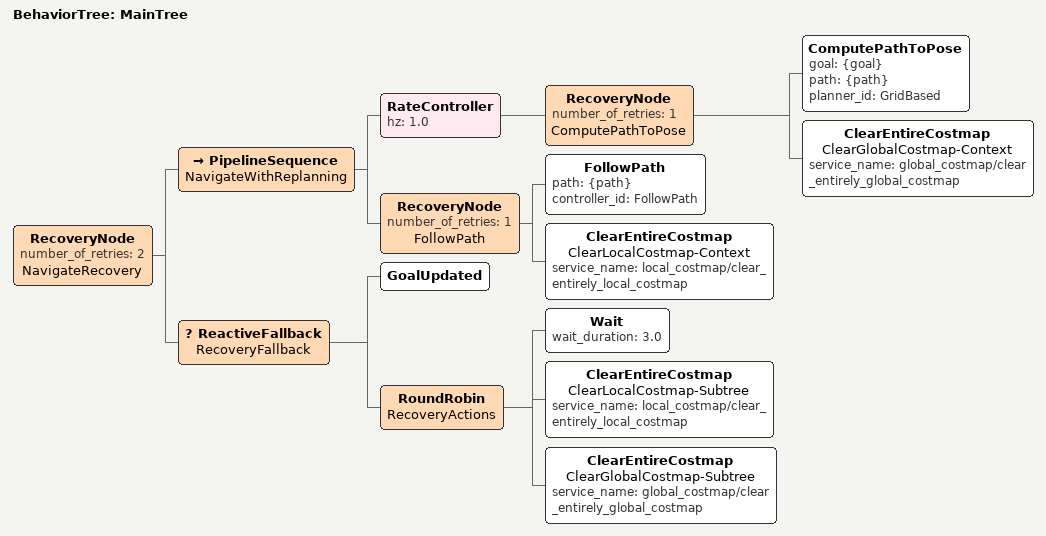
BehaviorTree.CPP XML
<root main_tree_to_execute="MainTree">
  <BehaviorTree ID="MainTree">
    <RecoveryNode number_of_retries="2" name="NavigateRecovery">
      <PipelineSequence name="NavigateWithReplanning">
        <RateController hz="1.0">
          <RecoveryNode number_of_retries="1" name="ComputePathToPose">
            <ComputePathToPose goal="{goal}" path="{path}" planner_id="GridBased"/>
            <ClearEntireCostmap name="ClearGlobalCostmap-Context" service_name="global_costmap/clear_entirely_global_costmap"/>
          </RecoveryNode>
        </RateController>
        <RecoveryNode number_of_retries="1" name="FollowPath">
          <FollowPath path="{path}" controller_id="FollowPath"/>
          <ClearEntireCostmap name="ClearLocalCostmap-Context" service_name="local_costmap/clear_entirely_local_costmap"/>
        </RecoveryNode>
      </PipelineSequence>
      <ReactiveFallback name="RecoveryFallback">
        <GoalUpdated/>
        <RoundRobin name="RecoveryActions">
          <Wait wait_duration="3.0"/>
          <ClearEntireCostmap name="ClearLocalCostmap-Subtree" service_name="local_costmap/clear_entirely_local_costmap"/>
          <ClearEntireCostmap name="ClearGlobalCostmap-Subtree" service_name="global_costmap/clear_entirely_global_costmap"/>
        </RoundRobin>
      </ReactiveFallback>
    </RecoveryNode>
  </BehaviorTree>
</root>
